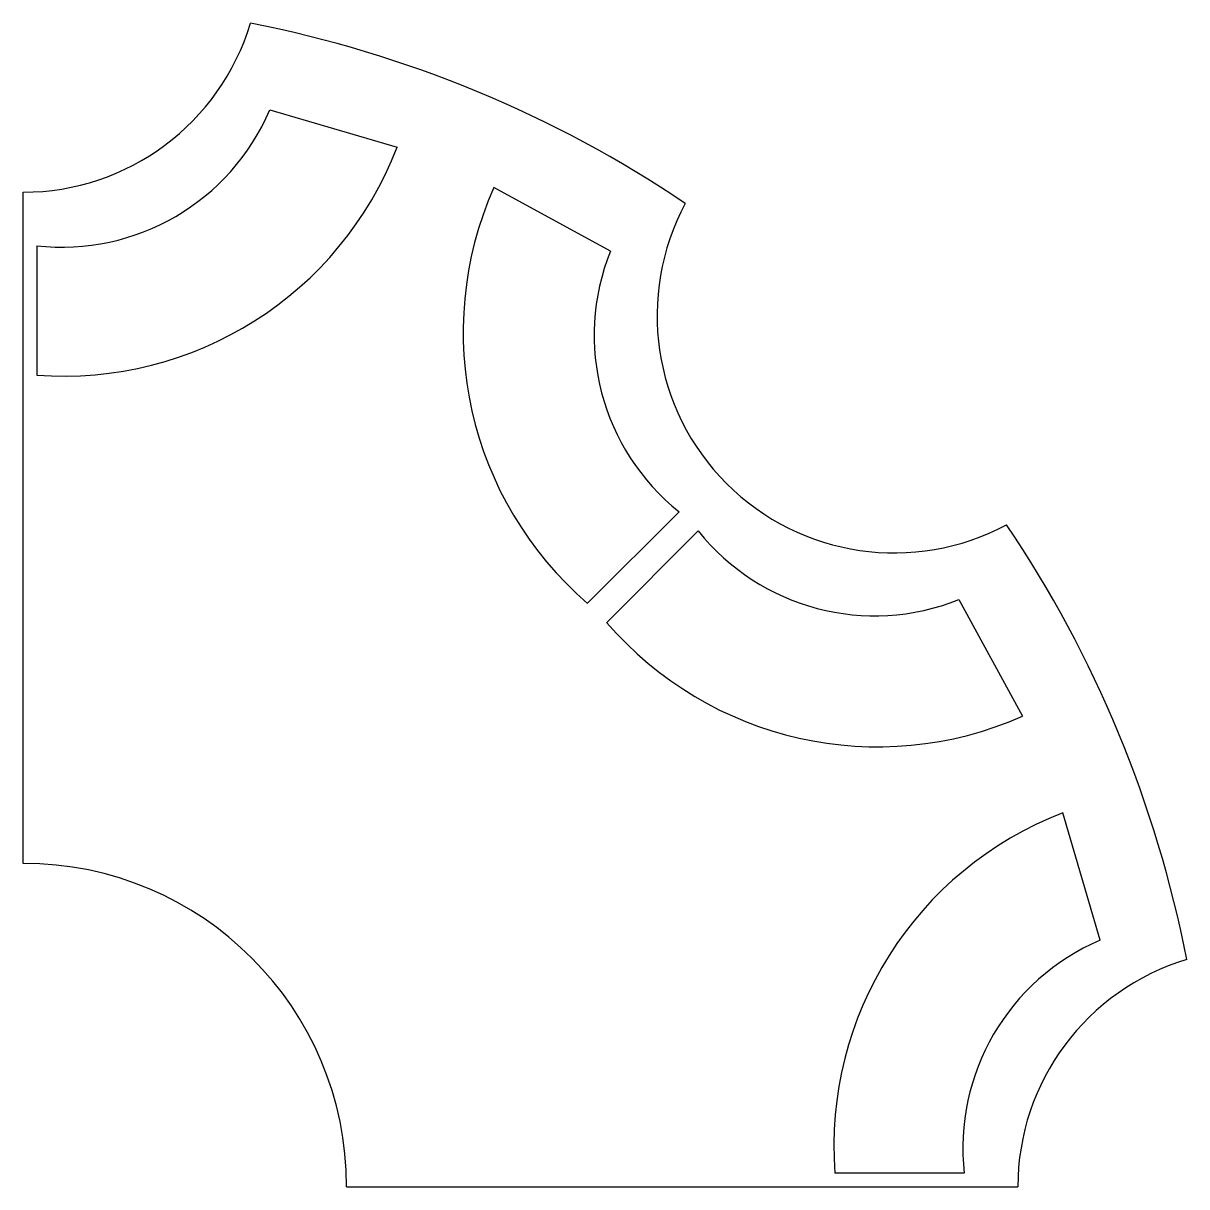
# Model space of a CAD drawing. Extents: x 0 to 21.6, y 0 to 21.6.
import ezdxf

# ---------------------------------------------------------------- set-up
doc = ezdxf.new("R2010")
doc.units = 0
doc.layers.add('default', color=7, linetype='CONTINUOUS')

msp = doc.modelspace()

# ---------------------------------------------------------------- linework, layer by layer
at = {"layer": 'default'}
for p, q in [((4.573, 19.983), (6.938, 19.29)), ((0, 6), (0, 18.458)), ((10.897, 17.364), (8.734, 18.546)), ((0.25, 17.463), (0.25, 15.062)), ((12.172, 12.525), (10.474, 10.827)), ((12.525, 12.172), (10.827, 10.474)), ((17.364, 10.897), (18.546, 8.734)), ((19.983, 4.573), (19.29, 6.938)), ((17.463, 0.25), (15.062, 0.25)), ((6, 0), (18.458, 0))]:
    msp.add_line(p, q, dxfattribs=at)
for centre, radius, start, end in [((0, 22.861), 4.403, 269.995, 343.255), ((0, 0), 22, 56.05, 78.95), ((0.716, 21.632), 4.195, 263.6142, 336.8542), ((0.75, 21.674), 6.631, 265.6704, 338.9304), ((14.797, 15.857), 6.633, 156.0796, 229.3196), ((16.165, 16.165), 4.403, 151.75, 298.25), ((14.789, 15.802), 4.194, 158.1358, 231.3958), ((15.802, 14.789), 4.194, 218.6042, 291.8642), ((0, 0), 22, 11.05, 33.95), ((15.857, 14.797), 6.633, 220.6804, 293.9204), ((21.676, 0.749), 6.633, 111.0796, 184.3196), ((0, 0), 6, 0, 90), ((21.632, 0.716), 4.195, 113.1458, 186.3858), ((22.862, 0), 4.404, 106.755, 179.995)]:
    msp.add_arc(centre, radius, start, end, dxfattribs=at)

doc.saveas('drawing.dxf')
